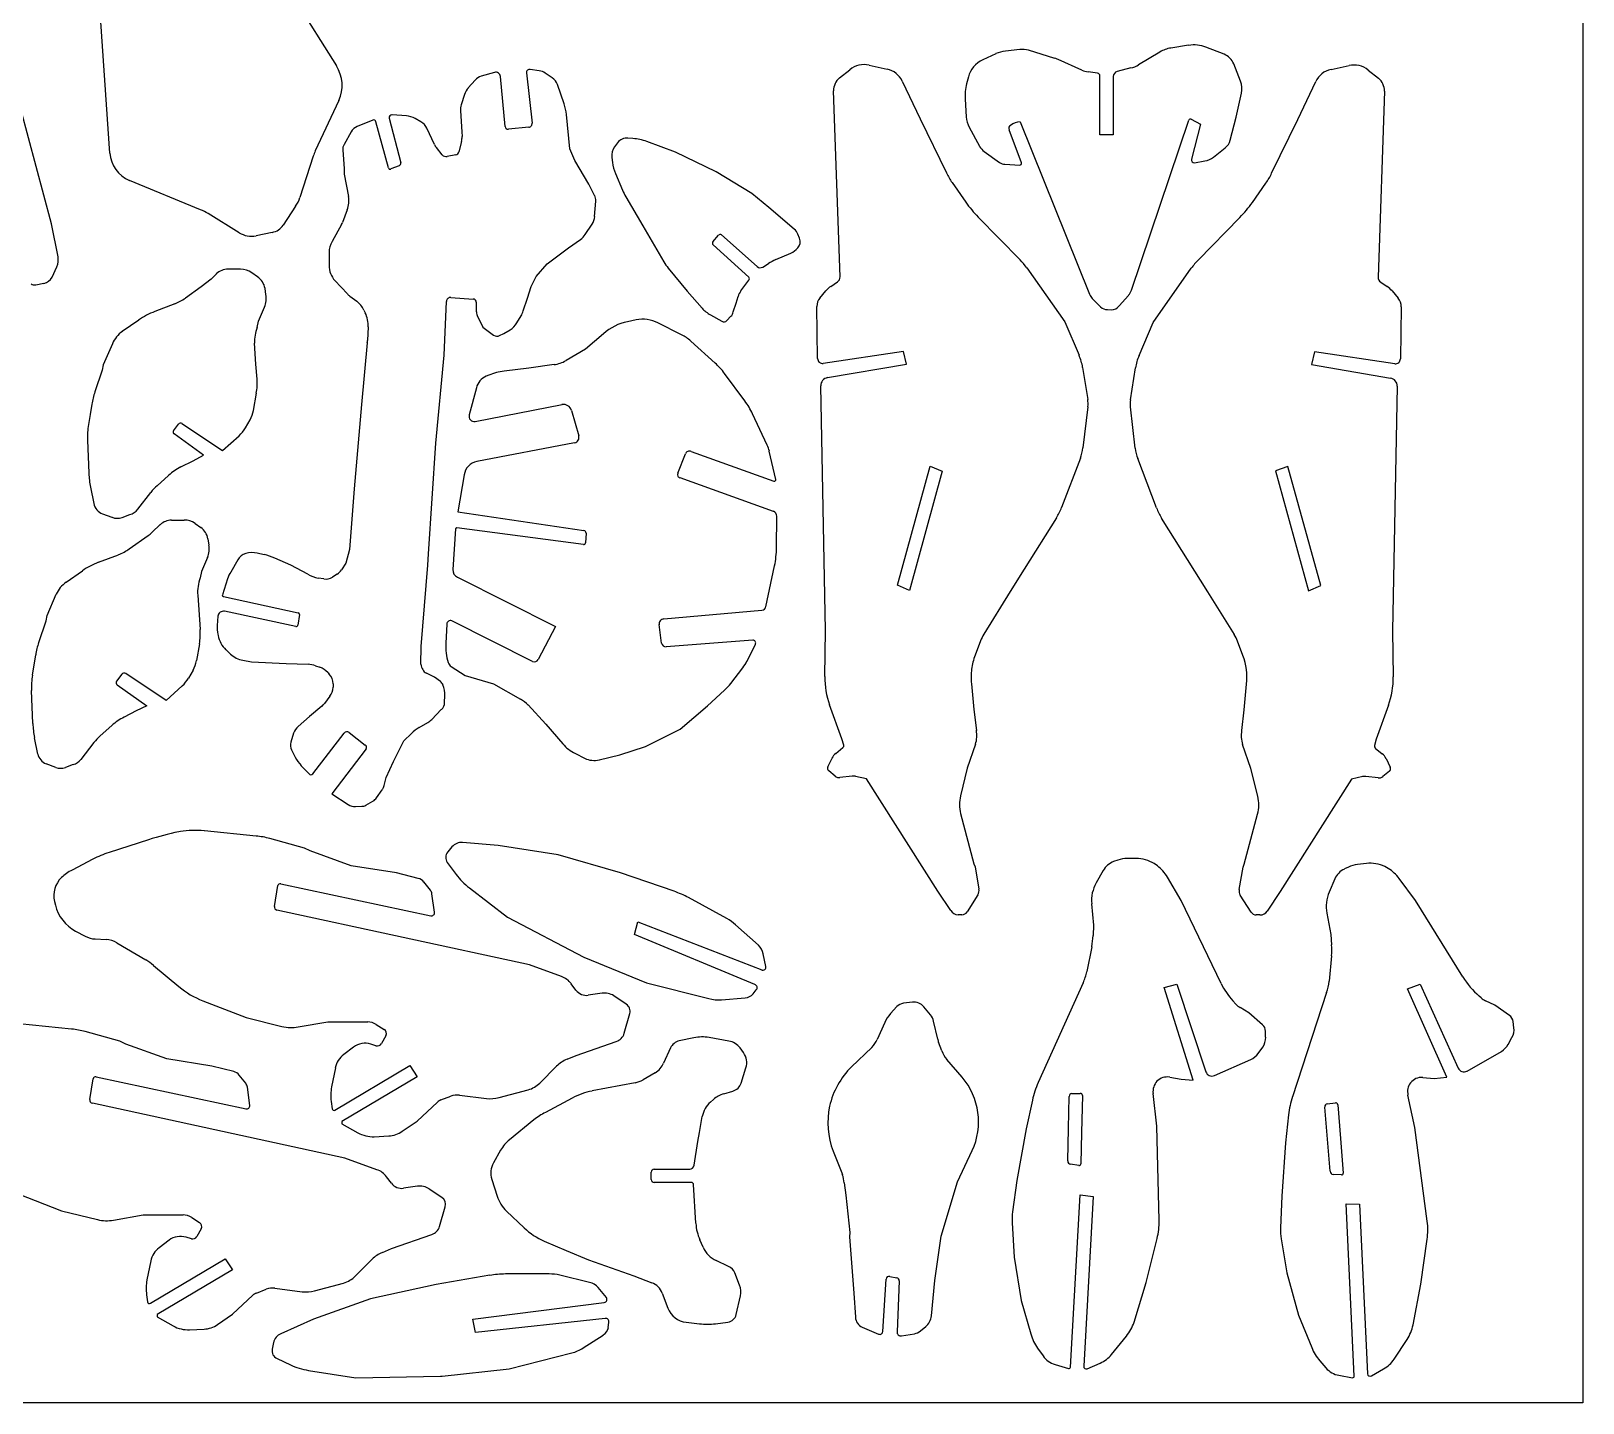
# Model space of a CAD drawing. Extents: x 0 to 611, y 0 to 482.
# Drawn here: x 250.7 to 610.6, y 0 to 318.2 of the extents above; entities that cross this region are included whole.
import ezdxf

# ---------------------------------------------------------------- set-up
doc = ezdxf.new("R2010")
doc.units = 0
doc.layers.add('CYAN', color=4, linetype='CONTINUOUS')

msp = doc.modelspace()

# ---------------------------------------------------------------- linework, layer by layer
at = {"layer": 'CYAN'}
for p, q in [((610.62, 482.07), (610.62, 0)), ((269.02, 289.87), (264.4, 356.09)), ((311.89, 325.49), (321.55, 310.06)), ((480.07, 313.88), (476.69, 313.5)), ((488.17, 311.83), (482.05, 313.71)), ((512.47, 313.3), (507.56, 310.34)), ((519.17, 314.86), (515.08, 314.23)), ((527.41, 312.77), (523.18, 314.44)), ((445.1, 310.24), (449.27, 309.33)), ((474.5, 312.91), (471.44, 311.48)), ((494.42, 309.12), (488.9, 311.59)), ((505.79, 309.61), (502.63, 308.81)), ((531.24, 306.55), (529.64, 310.55)), ((552.2, 309.26), (556.37, 310.16)), ((353.71, 306.76), (352.14, 305.02)), ((358.19, 308.57), (355.13, 307.7)), ((360.7, 296.02), (359.58, 307.63)), ((365.63, 308.46), (366.95, 296.81)), ((368.59, 308.95), (366.5, 309.26)), ((371.61, 307.31), (369.97, 308.42)), ((438.25, 307.31), (440.61, 309.19)), ((452.78, 306.55), (456.95, 297.79)), ((468.11, 307.52), (467.69, 305.96)), ((498.01, 308.42), (495.88, 308.71)), ((498.59, 294.1), (498.59, 307.73)), ((501.69, 307.59), (501.69, 294.1)), ((544.48, 297.68), (548.65, 306.44)), ((560.82, 309.12), (563.18, 307.24)), ((351.28, 303.42), (350.51, 301.06)), ((374.36, 301.27), (372.79, 305.75)), ((438.35, 261.19), (436.86, 304.29)), ((467.35, 302.38), (467.62, 298.28)), ((530.23, 298.17), (531.44, 303.77)), ((564.58, 304.22), (563.12, 261.11)), ((255.5, 273.46), (248.38, 300.01)), ((322.1, 302.06), (316.65, 290.35)), ((337.78, 298.48), (334.45, 298.73)), ((350.33, 299.63), (350.61, 294.8)), ((375.71, 290.84), (374.91, 298.8)), ((330, 297.52), (326.38, 296.02)), ((333.61, 286.46), (330.73, 297.13)), ((333.79, 297.96), (336.46, 287.64)), ((341.15, 297.1), (339.8, 297.86)), ((344.29, 291.88), (342.51, 295.63)), ((366.15, 295.88), (361.46, 295.39)), ((456.95, 297.79), (463, 285.28)), ((468.32, 295.84), (470.72, 291.43)), ((480.41, 287.64), (477.53, 295.28)), ((480.1, 297.1), (496.2, 257.12)), ((505.9, 258.05), (519.21, 297.47)), ((519.8, 297.72), (521.9, 296.57)), ((521.9, 296.57), (519.87, 288.44)), ((528.83, 292.85), (530.23, 298.17)), ((538.43, 285.2), (544.48, 297.68)), ((324.96, 294.8), (323.32, 291.88)), ((350.58, 292.57), (349.95, 290.18)), ((350.61, 294.8), (350.68, 293.72)), ((386.77, 292.26), (386.07, 291.29)), ((390.31, 293.24), (389.17, 293.34)), ((400.15, 290.11), (393.51, 292.54)), ((501.69, 294.1), (498.59, 294.1)), ((316.2, 289.17), (313.1, 279.58)), ((323.01, 290.53), (323.36, 286.28)), ((346.09, 289.48), (344.74, 291.15)), ((349.22, 289.45), (347.24, 289.06)), ((376.82, 288.13), (375.71, 290.84)), ((380.09, 282.63), (376.82, 288.13)), ((385.41, 288.86), (385.55, 287.68)), ((409.6, 285.52), (400.15, 290.11)), ((471.79, 290.21), (475.31, 287.71)), ((520.57, 287.64), (522.97, 288.05)), ((524.95, 288.92), (527.66, 291.08)), ((323.36, 286.28), (323.39, 284.99)), ((323.39, 284.99), (324.37, 279.82)), ((336.11, 286.94), (334.17, 286.18)), ((386.24, 285.14), (387.88, 281.24)), ((417.91, 280.51), (409.6, 285.52)), ((476.56, 287.26), (480, 287.08)), ((290.06, 276.73), (273.58, 283.54)), ((381.44, 279.99), (380.09, 282.63)), ((464.32, 283.01), (467.48, 278.5)), ((533.95, 278.42), (537.11, 282.91)), ((312.1, 277.52), (309.21, 273.18)), ((381.44, 275.12), (381.69, 278.74)), ((388.68, 279.71), (392.64, 273.01)), ((421.84, 277.24), (417.91, 280.51)), ((427.72, 272.24), (421.84, 277.24)), ((298.99, 271.4), (291.79, 275.86)), ((324.08, 276.73), (322.97, 273.73)), ((470.41, 275.02), (480.1, 265.11)), ((521.36, 265.04), (531.07, 274.95)), ((257, 265.84), (255.5, 273.46)), ((306.67, 271.48), (302.92, 270.71)), ((322.76, 273.28), (320.54, 269.39)), ((379.25, 270.99), (380.86, 273.38)), ((392.64, 273.01), (397.51, 264.66)), ((408.84, 269.25), (410.16, 270.82)), ((410.86, 270.88), (419.09, 263.55)), ((428.97, 270.12), (428.59, 271.06)), ((319.85, 266.78), (319.85, 263.79)), ((370.39, 264.17), (375.37, 267.89)), ((375.37, 267.89), (378.14, 269.84)), ((417.18, 261.08), (408.91, 268.59)), ((423.47, 265.15), (426.92, 266.64)), ((255.61, 261.08), (256.72, 263.51)), ((299.34, 262.92), (296.42, 262.92)), ((367.89, 261.22), (370.39, 264.17)), ((398.51, 263.17), (402.93, 257.81)), ((420.41, 263.44), (421.73, 264.25)), ((481.67, 263.27), (490.46, 250.69)), ((510.97, 250.61), (519.8, 263.17)), ((251.82, 259.31), (253.69, 259.66)), ((292.49, 260.66), (290.23, 258.82)), ((293.71, 261.85), (292.49, 260.66)), ((303.26, 261.19), (301.94, 262.12)), ((321.2, 260.28), (324.09, 257.22)), ((366.71, 258.89), (367.89, 261.22)), ((415.37, 257.92), (417.22, 260.38)), ((436.2, 258.96), (437.76, 259.97)), ((563.71, 259.9), (565.24, 258.89)), ((290.23, 258.82), (286.54, 256.25)), ((305.21, 257.05), (305, 258.47)), ((324.64, 256.7), (326.28, 255.49)), ((348.11, 256.39), (353.29, 256)), ((364.87, 253.26), (365.84, 256.25)), ((365.84, 256.25), (366.71, 258.89)), ((402.93, 257.81), (406.34, 253.92)), ((414.23, 255.07), (414.71, 256.63)), ((433.66, 256.25), (435.08, 257.95)), ((496.82, 256.15), (498.77, 254.2)), ((503.08, 254.41), (505.24, 256.87)), ((566.35, 257.88), (567.77, 256.18)), ((284.08, 254.93), (279.46, 253.12)), ((303.47, 250.86), (304.9, 254.16)), ((327.95, 253.43), (328.26, 252.8)), ((346.55, 243.01), (347.06, 255.45)), ((353.98, 255.28), (353.98, 253.22)), ((354.23, 252.22), (355.48, 249.47)), ((363.4, 250.48), (364.38, 252.11)), ((408.28, 252.35), (410.93, 250.86)), ((412.11, 251), (413.05, 252.01)), ((413.57, 253.01), (414.23, 255.07)), ((433.14, 242.2), (432.97, 254.3)), ((500.33, 253.57), (501.24, 253.54)), ((568.47, 254.2), (568.3, 242.14)), ((275.7, 251.14), (271.91, 248.5)), ((303.16, 249.4), (303.47, 250.86)), ((328.92, 249.54), (328.78, 246.41)), ((355.48, 249.47), (358.01, 247.66)), ((360.41, 248.01), (361.88, 248.84)), ((391.07, 251.17), (389.06, 250.76)), ((401.61, 247.7), (396.11, 250.48)), ((490.46, 250.69), (493.76, 242.97)), ((507.67, 242.9), (510.97, 250.61)), ((269.62, 245.65), (267.5, 240.78)), ((302.89, 240.88), (302.57, 245.78)), ((328.71, 245.82), (327.35, 231.56)), ((359.41, 247.52), (360.41, 248.01)), ((383.5, 247.97), (379.29, 244.39)), ((409.36, 241.16), (403.73, 246.27)), ((344.6, 222.56), (346.55, 243.01)), ((379.29, 244.39), (374.81, 241.75)), ((453.09, 243.87), (434.46, 241.09)), ((453.79, 240.88), (453.09, 243.87)), ((548.34, 243.8), (547.64, 240.82)), ((566.98, 241.02), (548.34, 243.8)), ((267.22, 239.53), (265.55, 234.49)), ((267.5, 240.78), (267.22, 239.53)), ((303.16, 237.47), (302.89, 240.88)), ((356.9, 238.34), (356.28, 238.1)), ((366.19, 239.98), (360.45, 239.29)), ((372.02, 240.82), (366.19, 239.98)), ((416.28, 232.37), (411.55, 238.76)), ((435.43, 237.79), (453.79, 240.88)), ((494.6, 240.16), (495.78, 232.72)), ((505.69, 232.64), (506.83, 240.05)), ((547.64, 240.82), (566, 237.68)), ((302.29, 230.18), (302.99, 234.17)), ((354.02, 235.46), (352.35, 229.13)), ((434.98, 179.14), (433.9, 235.88)), ((567.53, 235.81), (566.45, 179.08)), ((264.82, 231.6), (264.44, 229.24)), ((327.35, 231.56), (325.65, 211.96)), ((353.74, 227.64), (373.87, 231.53)), ((495.82, 231.05), (494.63, 221.48)), ((506.8, 221.42), (505.66, 230.98)), ((264.44, 229.24), (264.05, 226.91)), ((283.76, 225.45), (284.95, 227.01)), ((285.74, 227.15), (295.16, 220.9)), ((300.45, 226.15), (301.53, 227.99)), ((376.06, 230.18), (377.76, 224.27)), ((421.46, 222.14), (418.05, 229.41)), ((263.84, 223.3), (264.16, 215.61)), ((290.72, 219.8), (283.9, 224.72)), ((295.16, 220.9), (299.02, 224.3)), ((288.32, 218.46), (290.72, 219.8)), ((342.89, 196.94), (344.6, 222.56)), ((376.79, 222.67), (354.13, 218.32)), ((400.7, 215.61), (402.48, 220.1)), ((403.84, 220.69), (423.02, 213.77)), ((423.44, 214.15), (421.94, 220.72)), ((285.47, 217.07), (288.32, 218.46)), ((451.63, 189.68), (459.25, 217.24)), ((462.06, 216.13), (454.45, 188.42)), ((459.25, 217.24), (462.06, 216.13)), ((494.08, 219.08), (489.73, 207.68)), ((511.73, 207.58), (507.39, 219.02)), ((542.19, 217.18), (539.3, 216.2)), ((539.3, 216.2), (546.98, 188.36)), ((549.8, 189.61), (542.19, 217.18)), ((264.54, 212.35), (265.31, 208.59)), ((280.01, 212.72), (282.65, 215.12)), ((351.17, 215.26), (349.74, 206.68)), ((422.89, 206.78), (401.23, 214.53)), ((275.49, 207.27), (278.51, 211.16)), ((325.65, 211.96), (324.58, 197.92)), ((267.32, 206.23), (269.51, 205.39)), ((271.84, 205.36), (273.68, 206.02)), ((349.74, 206.68), (378.94, 202.33)), ((423.61, 198.34), (423.68, 205.63)), ((488.51, 205.28), (481.04, 193.36)), ((523.66, 188.11), (512.92, 205.22)), ((278.83, 201.92), (280.7, 203.69)), ((283.31, 204.73), (286.23, 204.73)), ((288.8, 203.96), (290.09, 203.03)), ((349.15, 202.75), (348.56, 193.26)), ((349.46, 202.99), (349.15, 202.75)), ((378.84, 199.06), (349.46, 202.99)), ((379.46, 201.74), (379.33, 199.45)), ((273.51, 198.09), (277.89, 201.15)), ((291.76, 200.38), (292, 198.96)), ((266.38, 194.96), (271.01, 196.73)), ((291.69, 196.11), (290.3, 192.8)), ((298.67, 195.55), (297.04, 192.7)), ((304.79, 196.73), (303.2, 197.08)), ((310.99, 194.27), (307.27, 195.94)), ((323.71, 194.79), (322.7, 193.19)), ((324.58, 197.92), (323.71, 194.79)), ((342.79, 194.3), (342.89, 196.94)), ((258.88, 190.34), (262.66, 192.98)), ((290.3, 192.8), (289.95, 191.35)), ((296.32, 191.14), (295.1, 187.42)), ((314.91, 192.18), (310.99, 194.27)), ((318.67, 191.1), (317.31, 191.31)), ((321.73, 192.22), (320.61, 191.52)), ((341.19, 175.43), (342.79, 194.3)), ((349.6, 191.48), (372.34, 180.05)), ((421.15, 184.67), (423.16, 194.13)), ((481.04, 193.36), (477.77, 188.18)), ((254.46, 182.66), (256.58, 187.56)), ((289.4, 187.31), (289.95, 179.39)), ((454.45, 188.42), (451.63, 189.68)), ((477.77, 188.18), (471.69, 178.31)), ((529.78, 178.21), (523.66, 188.11)), ((546.98, 188.36), (549.8, 189.61)), ((295.34, 187.04), (312.72, 183.21)), ((312.16, 180.08), (295.62, 183.59)), ((397.47, 181.82), (420.24, 183.84)), ((252.51, 176.36), (254.21, 181.4)), ((254.21, 181.4), (254.46, 182.66)), ((294.08, 182.45), (293.92, 180.29)), ((313, 182.86), (312.58, 180.36)), ((347.14, 180.64), (346.93, 176.19)), ((367.06, 171.98), (348.32, 181.37)), ((372.34, 180.05), (368.34, 172.43)), ((396.95, 176.23), (396.4, 180.5)), ((294.05, 178.31), (294.13, 177.96)), ((418.09, 176.89), (397.99, 175.39)), ((434.84, 168.47), (434.98, 179.14)), ((470.93, 176.75), (469.67, 173.41)), ((531.76, 173.34), (530.54, 176.68)), ((566.45, 179.08), (566.63, 168.4)), ((251.05, 168.79), (251.82, 173.48)), ((289.78, 176.09), (289.12, 172.16)), ((295.93, 174.7), (297.01, 173.69)), ((341.15, 171.32), (341.19, 175.43)), ((416.77, 172.02), (418.71, 175.98)), ((282.1, 162.88), (272.71, 169.17)), ((288.32, 169.97), (287.24, 168.09)), ((299.83, 172.23), (301.84, 171.85)), ((301.84, 171.85), (309.91, 171.46)), ((309.91, 171.46), (314.98, 171.32)), ((316.72, 170.98), (317.72, 170.63)), ((319.54, 169.41), (319.88, 169.03)), ((344.32, 168.3), (342.41, 169.24)), ((348.18, 170.8), (351.38, 168.71)), ((413.01, 166.87), (415.79, 170.49)), ((271.77, 169), (270.55, 167.43)), ((270.73, 166.52), (277.63, 161.68)), ((285.82, 166.28), (282.1, 162.88)), ((320.78, 166.77), (320.78, 165.97)), ((345.68, 167.29), (344.32, 168.3)), ((351.38, 168.71), (358.01, 166.81)), ((358.01, 166.81), (364.27, 163.19)), ((468.8, 166.81), (469.4, 160.79)), ((532.04, 160.72), (532.63, 166.73)), ((251.15, 157.56), (250.84, 165.2)), ((320.06, 163.88), (318.8, 162.22)), ((346.65, 162.49), (346.72, 163.96)), ((407.59, 161.69), (411.55, 165.34)), ((275.14, 160.48), (272.33, 159.05)), ((277.63, 161.68), (275.14, 160.48)), ((315.29, 159.23), (312.68, 156.89)), ((318.14, 161.56), (315.29, 159.23)), ((343.66, 158.53), (345.88, 160.79)), ((366.01, 161.87), (370.15, 157.39)), ((401.23, 156.27), (407.59, 161.69)), ((438.74, 154.04), (435.92, 161.87)), ((469.4, 160.79), (469.95, 155.99)), ((531.48, 155.92), (532.04, 160.72)), ((565.51, 161.8), (562.7, 153.98)), ((269.48, 157.1), (266.8, 154.74)), ((311.64, 155.33), (310.99, 153.28)), ((316.06, 145.91), (323.32, 155.33)), ((324.54, 155.47), (328.26, 152.59)), ((337.19, 153.52), (338.96, 155.26)), ((340.78, 156.65), (342.72, 157.8)), ((370.15, 157.39), (374.04, 152.86)), ((393.26, 152.24), (401.23, 156.27)), ((252.31, 150.5), (251.54, 154.29)), ((265.34, 153.14), (262.28, 149.25)), ((311.15, 151.44), (312.02, 149.74)), ((328.43, 151.72), (320.51, 141.25)), ((334.76, 148.76), (337.19, 153.52)), ((387.25, 150.32), (393.26, 152.24)), ((437.35, 150.61), (439.01, 152)), ((439.22, 152.55), (438.74, 154.04)), ((469.75, 152.8), (467.83, 147.2)), ((533.63, 147.13), (531.69, 152.72)), ((562.7, 153.98), (562.25, 152.45)), ((562.42, 151.89), (564.09, 150.53)), ((256.48, 147.41), (254.25, 148.24)), ((260.54, 148.03), (258.7, 147.37)), ((313.34, 147.86), (315.22, 145.88)), ((333.06, 145.04), (334.76, 148.76)), ((376.96, 150.61), (379.12, 149.53)), ((382.52, 149.18), (387.25, 150.32)), ((435.5, 147.55), (436.48, 149.53)), ((564.96, 149.46), (565.93, 147.47)), ((332.64, 143.2), (333.06, 145.04)), ((437.21, 145.36), (435.71, 146.6)), ((441.17, 145.36), (438.32, 145.04)), ((444.5, 144.73), (441.94, 145.32)), ((461.02, 118.69), (444.5, 144.73)), ((467.83, 147.2), (466.27, 140.8)), ((535.2, 140.7), (533.63, 147.13)), ((556.93, 144.66), (540.41, 118.63)), ((559.54, 145.25), (556.93, 144.66)), ((563.12, 144.94), (560.3, 145.28)), ((565.72, 146.5), (564.23, 145.28)), ((320.51, 141.25), (324.3, 138.79)), ((330.87, 140.35), (332.19, 142.23)), ((326, 138.3), (327.46, 138.37)), ((328.4, 138.61), (330.03, 139.58)), ((466.3, 136.67), (469.4, 125.02)), ((532.04, 124.95), (535.16, 136.56)), ((277.99, 130.61), (268.82, 127.66)), ((285.37, 132.53), (284.98, 132.46)), ((302.95, 131.48), (290.93, 132.7)), ((314.15, 128.67), (306.08, 130.9)), ((359.09, 129.26), (350.82, 129.95)), ((265.1, 126.1), (260.26, 123.59)), ((315.5, 128.01), (314.15, 128.67)), ((324.99, 124.6), (315.5, 128.01)), ((348.35, 128.98), (347.38, 127.8)), ((372.97, 127.1), (359.09, 129.26)), ((387.43, 122.97), (372.97, 127.1)), ((507.01, 126.27), (504.92, 126.27)), ((335.49, 122.93), (324.99, 124.6)), ((340.53, 121.65), (335.49, 122.93)), ((347.27, 125.33), (349.33, 122.59)), ((399.87, 118.66), (387.43, 122.97)), ((469.4, 125.02), (469.64, 124.33)), ((469.64, 124.33), (470.54, 119.18)), ((499.36, 123.49), (497.73, 120.61)), ((502.77, 125.89), (501.79, 125.54)), ((511.94, 124.57), (511.18, 125.09)), ((530.89, 119.11), (531.83, 124.25)), ((531.83, 124.25), (532.04, 124.95)), ((556.23, 124.29), (555.29, 123.84)), ((560.41, 125.12), (558.32, 124.88)), ((565.48, 123.94), (564.68, 124.39)), ((307.19, 115.15), (307.99, 119.98)), ((308.65, 120.43), (343.42, 112.99)), ((343.34, 118.9), (341.85, 120.82)), ((352.39, 119.46), (361.25, 112.68)), ((517.47, 116.5), (514.24, 121.96)), ((553.07, 121.54), (551.78, 118.48)), ((571.81, 116.5), (568.01, 121.61)), ((256.19, 116.29), (256.4, 115.43)), ((344.32, 113.83), (343.69, 118.07)), ((412.11, 112.33), (403.21, 117.2)), ((464.01, 114.17), (461.02, 118.69)), ((470.3, 117.86), (467.8, 113.9)), ((496.69, 115.77), (497.1, 110.8)), ((526.72, 97.31), (517.47, 116.5)), ((533.67, 113.83), (531.13, 117.76)), ((540.41, 118.63), (537.39, 114.07)), ((582.76, 98.81), (571.81, 116.5)), ((366.32, 101.59), (307.75, 114.31)), ((361.25, 112.68), (378.94, 103.4)), ((390.66, 108.61), (391.49, 111.6)), ((391.49, 111.6), (420.17, 100.41)), ((466.58, 113.24), (465.71, 113.24)), ((535.72, 113.17), (534.85, 113.17)), ((551.23, 113.58), (552.17, 108.68)), ((261.07, 109.45), (263.32, 108.23)), ((418.61, 97.07), (390.66, 108.61)), ((419.41, 106.18), (414.09, 110.9)), ((497.1, 110.8), (497.03, 108.4)), ((552.17, 108.68), (552.34, 106.28)), ((265.58, 107.6), (268.16, 107.47)), ((270.66, 106.7), (277.37, 102.74)), ((496.72, 105.8), (495.57, 100.03)), ((279.14, 101.48), (285.05, 96.55)), ((373.73, 98.88), (366.32, 101.59)), ((378.94, 103.4), (393.44, 97.45)), ((421.11, 101.24), (420.55, 104.13)), ((552.31, 103.67), (551.75, 97.8)), ((377.1, 95.75), (375.99, 97.24)), ((393.44, 97.45), (407.93, 93.77)), ((494.71, 97.42), (484.27, 74.3)), ((383.15, 95.02), (379.95, 94.57)), ((388.78, 92.48), (385.86, 94.43)), ((410.82, 93.49), (416.35, 93.94)), ((418.22, 94.91), (418.92, 95.78)), ((513.47, 96.34), (516.43, 97.14)), ((520.25, 74.86), (513.47, 96.34)), ((516.43, 97.14), (523.18, 76.81)), ((551.16, 95.16), (543.26, 71.03)), ((569.96, 96.03), (572.85, 97.14)), ((579.03, 75.58), (569.96, 96.03)), ((572.85, 97.14), (581.68, 77.64)), ((587, 93.94), (586.55, 94.36)), ((290.58, 93.28), (300.62, 89.42)), ((388.3, 85.74), (389.58, 90.29)), ((451.53, 91.93), (450.04, 90.29)), ((455.14, 92.93), (453.02, 92.69)), ((459.31, 90.05), (457.75, 91.89)), ((530.16, 92.48), (529.46, 93.28)), ((533.15, 90.47), (531.13, 91.68)), ((536.32, 87.72), (533.15, 90.47)), ((590.16, 92.27), (588.04, 93.28)), ((593.57, 89.87), (590.16, 92.27)), ((260.16, 86.71), (248.1, 87.89)), ((300.62, 89.42), (308.93, 87.34)), ((312.72, 87.2), (319.57, 88.38)), ((319.57, 88.38), (328.82, 88.38)), ((330.8, 87.79), (332.6, 86.64)), ((448.71, 88.24), (446.98, 84.31)), ((460.99, 84.38), (460.04, 88.55)), ((594.61, 87.02), (594.44, 88.45)), ((271.36, 83.9), (263.26, 86.12)), ((272.71, 83.2), (271.36, 83.9)), ((282.2, 79.83), (272.71, 83.2)), ((330.73, 82.85), (329.51, 83.24)), ((333.02, 85.18), (332.02, 83.34)), ((377.14, 80.59), (386.45, 83.83)), ((404.46, 84.7), (401.05, 83.96)), ((412.56, 83.93), (407.97, 84.73)), ((461.96, 81.67), (461.19, 83.69)), ((537.04, 84.8), (537.01, 86.23)), ((593.29, 83.17), (594.16, 84.73)), ((292.7, 78.13), (282.2, 79.83)), ((325.55, 82.54), (323.26, 80.8)), ((375.05, 79.73), (377.14, 80.59)), ((399.04, 82.33), (397.44, 78.82)), ((415.97, 81.25), (415.16, 82.33)), ((445.69, 82.47), (441.03, 77.95)), ((466.65, 75.52), (463.1, 79.69)), ((525.16, 75.94), (533.6, 79.66)), ((535.34, 81.08), (536.35, 82.54)), ((583.73, 76.98), (591.73, 81.53)), ((265.86, 75.65), (300.59, 68.22)), ((297.74, 76.87), (292.7, 78.13)), ((300.52, 74.13), (299.02, 76)), ((321.31, 77.74), (320.44, 73.3)), ((321.2, 67.9), (338.55, 78.23)), ((340.25, 75.65), (322.8, 65.3)), ((338.55, 78.23), (340.25, 75.65)), ((368.72, 74.2), (372.62, 78.09)), ((395.49, 76.6), (392.71, 74.96)), ((415.41, 74.2), (416.52, 77.71)), ((576.15, 75.28), (579.03, 75.58)), ((264.37, 70.37), (265.16, 75.17)), ((301.46, 69.02), (300.9, 73.26)), ((359.27, 70.82), (366.01, 72.63)), ((390.8, 74.27), (380.86, 72.35)), ((411.38, 71.69), (413.5, 72.32)), ((514.79, 75.55), (517.44, 75.07)), ((517.44, 75.07), (520.25, 74.86)), ((573.47, 75.49), (576.15, 75.28)), ((323.5, 56.81), (264.96, 69.5)), ((320.33, 69.92), (320.58, 68.22)), ((340.25, 65.37), (344.98, 69.78)), ((345.78, 70.27), (348.07, 71.14)), ((350.12, 71.38), (356.38, 70.61)), ((376.23, 70.72), (370.01, 67.39)), ((408.28, 69.78), (408.98, 70.37)), ((482.95, 70.2), (481.53, 63.59)), ((491.33, 63.63), (491.47, 71.1)), ((492.13, 71.77), (494.04, 71.8)), ((494.53, 71.31), (494.36, 62.72)), ((511.77, 64.19), (510.94, 71.8)), ((551.99, 53.72), (550.74, 68.63)), ((551.33, 69.37), (553.21, 69.61)), ((553.76, 69.16), (554.42, 61.33)), ((571.67, 63.87), (570.04, 71.38)), ((322.8, 65.3), (322.8, 64.74)), ((336.81, 63.01), (340.25, 65.37)), ((367.37, 65.65), (361.7, 61.06)), ((405.74, 62.72), (406.4, 66.41)), ((542.36, 66.83), (541.67, 60.29)), ((322.8, 64.74), (326.52, 62.66)), ((330.31, 61.75), (333.68, 61.93)), ((405.37, 60.64), (405.74, 62.72)), ((481.53, 63.59), (479.37, 51.6)), ((491.16, 56.15), (491.33, 63.63)), ((494.36, 62.72), (494.15, 55.43)), ((512.33, 42.28), (511.77, 64.19)), ((554.42, 61.33), (555.05, 53.3)), ((574.52, 42.14), (571.67, 63.87)), ((359.62, 58.59), (357.98, 55.7)), ((404.5, 55.11), (405.37, 60.64)), ((436.75, 58.38), (438.88, 52.96)), ((465.61, 51.32), (468.98, 58.52)), ((541.67, 60.29), (540.76, 47.95)), ((330.94, 54.1), (323.5, 56.81)), ((395.25, 54.21), (403.49, 54.21)), ((493.69, 55.04), (491.78, 55.36)), ((334.31, 50.94), (333.2, 52.47)), ((357.6, 51.85), (358.85, 47.95)), ((394.55, 51.81), (394.55, 53.55)), ((403.87, 51.15), (395.25, 51.15)), ((404.91, 41.66), (404.39, 50.63)), ((439.33, 51.05), (439.67, 48.16)), ((461.78, 38.67), (465.61, 51.32)), ((479.37, 51.6), (478.36, 44.33)), ((554.63, 52.89), (552.68, 52.99)), ((247.78, 48.47), (257.83, 44.58)), ((340.32, 50.24), (337.12, 49.79)), ((345.99, 47.68), (343.07, 49.62)), ((439.67, 48.16), (440.61, 39.54)), ((491.75, 8.32), (494.01, 48.26)), ((494.01, 48.26), (497.06, 47.88)), ((497.06, 47.88), (494.84, 8.53)), ((540.76, 47.95), (540.49, 40.61)), ((257.83, 44.58), (266.14, 42.53)), ((269.89, 42.39), (276.77, 43.61)), ((276.77, 43.61), (285.99, 43.61)), ((345.47, 40.93), (346.79, 45.52)), ((361.01, 44.51), (365.08, 40.61)), ((557.59, 6.23), (555.68, 46.15)), ((555.68, 46.15), (558.77, 46.11)), ((558.77, 46.11), (560.68, 6.76)), ((288.01, 43.01), (289.81, 41.87)), ((290.2, 40.37), (289.19, 38.57)), ((478.26, 41.8), (478.71, 33.8)), ((282.76, 37.76), (280.43, 35.99)), ((287.93, 38.08), (286.69, 38.42)), ((334.34, 35.82), (343.66, 39.05)), ((369.73, 37.56), (374.84, 35.37)), ((406.61, 36.1), (405.85, 37.84)), ((440.61, 39.54), (440.54, 38.53)), ((440.54, 38.53), (441.52, 25.43)), ((460.29, 28.38), (461.78, 38.67)), ((509.34, 27.93), (511.88, 38.15)), ((540.66, 38.05), (541.98, 30.15)), ((573.02, 27.58), (574.48, 37.97)), ((278.51, 32.93), (277.61, 28.52)), ((278.41, 23.13), (295.72, 33.42)), ((295.72, 33.42), (297.46, 30.88)), ((325.93, 29.42), (329.83, 33.32)), ((332.22, 34.91), (334.34, 35.82)), ((374.84, 35.37), (379.99, 33.21)), ((379.99, 33.21), (390.49, 29.49)), ((412.49, 31.64), (409.64, 33.01)), ((478.71, 33.8), (480.38, 23.75)), ((297.46, 30.88), (279.97, 20.53)), ((357.11, 29.6), (344.7, 27.51)), ((370.91, 29.91), (360.76, 29.91)), ((380.26, 27.96), (373.34, 29.63)), ((390.49, 29.49), (394.69, 27.86)), ((415.06, 27.34), (413.95, 30.15)), ((449.86, 29.32), (451.53, 29)), ((541.98, 30.15), (544.69, 20.38)), ((302.99, 25.46), (305.28, 26.36)), ((307.3, 26.6), (313.59, 25.81)), ((316.48, 26.02), (323.22, 27.82)), ((344.7, 27.51), (329.48, 24.14)), ((384.16, 24.49), (382.25, 26.75)), ((397.09, 25.46), (398.41, 22.02)), ((441.52, 25.43), (441.9, 19.87)), ((448.26, 16.56), (449.02, 28.73)), ((452.08, 28.31), (451.56, 16.52)), ((459.52, 20.21), (460.29, 28.38)), ((506.52, 18.75), (509.34, 27.93)), ((571.22, 18.13), (573.02, 27.58)), ((277.54, 25.11), (277.78, 23.44)), ((297.43, 20.56), (302.15, 24.97)), ((329.48, 24.14), (316.27, 19.41)), ((353.18, 19.41), (383.67, 23.3)), ((414.26, 20.49), (415.27, 24.83)), ((480.38, 23.75), (482.6, 16)), ((279.97, 20.53), (279.97, 19.97)), ((279.97, 19.97), (283.69, 17.88)), ((293.98, 18.19), (297.43, 20.56)), ((316.27, 19.41), (308.69, 16.04)), ((353.84, 16.35), (353.18, 19.41)), ((383.88, 19.62), (353.84, 16.35)), ((384.61, 17.53), (384.75, 18.68)), ((402.65, 18.71), (405.78, 18.37)), ((409.43, 18.37), (412.35, 18.75)), ((544.69, 20.38), (547.72, 12.88)), ((287.48, 16.98), (290.86, 17.12)), ((378.77, 12.77), (383.43, 15.76)), ((443.5, 17.6), (447.29, 15.97)), ((452.6, 15.55), (455.6, 16.07)), ((456.98, 16.7), (458.2, 17.71)), ((501.31, 11.27), (504.75, 15.48)), ((566.84, 10.16), (569.83, 14.72)), ((306.98, 13.99), (306.67, 12.49)), ((361.63, 7.9), (376.13, 11.59)), ((484.13, 12.7), (485.42, 10.9)), ((307.78, 10.3), (310.88, 8.84)), ((315.08, 7.56), (326.07, 5.86)), ((346.06, 6.2), (361.63, 7.9)), ((488.2, 8.91), (491.3, 8.01)), ((495.64, 7.94), (498.67, 9.26)), ((549.59, 9.78), (551.02, 8.11)), ((561.55, 6.27), (564.4, 7.9)), ((326.07, 5.86), (345.71, 6.2)), ((345.71, 6.2), (346.06, 6.2)), ((554.04, 6.41), (557.21, 5.86)), ((610.62, 0), (0, 0))]:
    msp.add_line(p, q, dxfattribs=at)
for centre, radius, start, end in [((477.48, 306.2), 7.35, 96.152, 113.9062), ((480.64, 308.98), 4.94, 73.3544, 96.6315), ((516.16, 307.1), 7.21, 98.6469, 120.8109), ((520.41, 307.22), 7.73, 69.013, 99.1747), ((314.62, 305.57), 8.26, 334.9207, 32.9756), ((443.94, 305.05), 5.32, 77.4209, 128.7697), ((473.94, 305.99), 6.03, 114.4815, 165.2953), ((486.67, 306.05), 5.98, 68.1517, 75.5429), ((504.24, 315.87), 6.46, 283.9386, 300.9974), ((525.95, 309.09), 3.96, 21.5919, 68.4081), ((557.5, 304.98), 5.31, 51.2922, 102.2784), ((356.03, 304.78), 3.05, 107.1181, 139.7046), ((358.5, 307.53), 1.08, 4.9498, 106.8759), ((366.36, 308.53), 0.74, 79.5896, 185.4671), ((368.18, 305.75), 3.22, 56.0557, 82.6693), ((369.83, 304.74), 3.13, 18.7563, 55.3339), ((440.59, 304.41), 3.74, 128.9392, 181.8137), ((448.16, 304.32), 5.13, 25.7793, 77.5008), ((478.39, 303.11), 11.07, 165.0961, 183.8059), ((496.56, 313.85), 5.19, 245.7502, 262.5459), ((497.9, 307.74), 0.694, 359.6757, 81.1979), ((502.95, 307.59), 1.26, 104.7746, 180.1428), ((526.82, 304.83), 4.74, 347.0696, 21.3122), ((553.28, 304.26), 5.12, 102.2383, 154.7495), ((560.85, 304.33), 3.73, 358.2272, 51.2076), ((355.53, 302.16), 4.43, 139.8111, 163.5107), ((334.4, 298.1), 0.632, 86.1241, 192.526), ((354.31, 299.87), 3.98, 162.6533, 183.3943), ((364.31, 297.72), 10.65, 5.8062, 19.4285), ((327.45, 293.34), 2.88, 111.6394, 149.5233), ((330.2, 297.02), 0.532, 11.0236, 112.4878), ((337.42, 293.73), 4.76, 60.0118, 85.6871), ((339.47, 294.17), 3.37, 25.6016, 60.0119), ((361.39, 296.09), 0.697, 185.7105, 275.6616), ((366.08, 296.74), 0.87, 274.5346, 4.566), ((473.6, 298.67), 5.99, 183.7456, 208.1452), ((478.28, 295.59), 0.814, 120.0174, 201.8893), ((480.29, 293.08), 4.02, 92.7486, 126.9695), ((519.62, 297.32), 0.44, 65.5414, 159.4515), ((325.37, 290.7), 2.37, 149.9756, 184.1092), ((347.82, 293.55), 3.91, 205.2662, 217.8963), ((347.31, 293.44), 3.38, 345.1021, 4.7782), ((388.93, 290.66), 2.69, 84.8954, 143.5601), ((389.26, 280.7), 12.58, 70.2495, 85.1942), ((525.6, 293.72), 3.35, 307.9277, 345.0502), ((276.38, 290.36), 7.37, 183.8104, 247.6545), ((326.38, 285.97), 10.67, 155.7591, 162.5562), ((347.01, 290.21), 1.17, 218.5591, 281.1859), ((349.01, 290.38), 0.959, 282.7061, 347.7655), ((388.79, 289.24), 3.41, 143.1126, 186.4969), ((473.87, 293.12), 3.58, 208.2906, 234.5194), ((520.45, 288.24), 0.615, 161.6382, 280.5504), ((522.24, 292.4), 4.41, 279.5316, 307.9092), ((333.99, 286.5), 0.377, 187.1607, 299.2174), ((335.87, 287.5), 0.606, 293.4669, 13.403), ((395.03, 288.91), 9.56, 187.4277, 203.243), ((476.35, 291.55), 14.74, 205.1706, 215.3612), ((476.71, 289.64), 2.39, 234.0798, 266.2639), ((480.02, 287.5), 0.42, 267.5936, 19.2604), ((525.05, 291.38), 14.74, 324.9136, 335.2097), ((398.14, 285.66), 11.17, 203.284, 212.1589), ((305.19, 282.19), 8.34, 325.9561, 341.7207), ((318.67, 278.78), 5.79, 339.2519, 10.3191), ((379.29, 278.92), 2.41, 355.8197, 26.4822), ((490.45, 294.85), 28.19, 215.4499, 224.6848), ((510.91, 294.63), 28.17, 315.6849, 324.8794), ((285.45, 265.39), 12.24, 58.8096, 67.9018), ((320.02, 274.84), 3.16, 330.4719, 339.4943), ((377.94, 275.34), 3.51, 326.1737, 356.4829), ((301.82, 275.95), 5.36, 238.1013, 281.7828), ((305.88, 275.4), 4.01, 281.446, 326.3084), ((375.59, 273.41), 4.39, 305.5676, 326.5599), ((410.54, 270.5), 0.497, 50.6837, 140.1503), ((425.76, 269.89), 3.06, 22.4737, 50.2355), ((426.86, 269.34), 2.25, 318.6619, 20.3007), ((325.09, 266.78), 5.24, 150.1432, 179.9282), ((409.24, 268.96), 0.497, 143.8945, 227.5267), ((425.04, 270.86), 4.61, 293.9854, 319.4843), ((253.31, 265.11), 3.76, 334.9325, 11.2539), ((296.4, 259), 3.92, 89.7909, 133.418), ((299.38, 258.4), 4.52, 55.4249, 90.4996), ((324.99, 263.76), 5.14, 179.6526, 222.593), ((407.13, 270.07), 11.04, 209.327, 218.688), ((419.83, 264.38), 1.11, 228.6996, 301.9456), ((428.66, 252.99), 13.22, 113.1003, 121.5995), ((469.59, 254.59), 14.87, 35.7074, 45.0325), ((532, 254.62), 14.9, 135.5841, 144.985), ((251.58, 260.77), 1.48, 235.5858, 279.3566), ((253.29, 262.19), 2.57, 278.9745, 334.2463), ((300.9, 257.76), 4.16, 9.9121, 55.4558), ((416.81, 260.71), 0.519, 320.7694, 45.1525), ((436.96, 261.11), 1.39, 304.8945, 3.1099), ((564.51, 261.03), 1.39, 176.6547, 234.884), ((279.86, 265.77), 11.63, 291.2546, 305.0639), ((300.05, 256.14), 5.24, 337.7445, 9.9151), ((327.45, 260.22), 4.5, 221.7585, 231.4416), ((348.04, 255.41), 0.976, 85.9894, 177.7664), ((353.29, 255.31), 0.69, 357.0491, 90.5337), ((418.47, 255.51), 3.92, 142.1787, 163.4133), ((435.95, 254.33), 2.99, 140.0815, 180.5213), ((439.07, 254.66), 5.17, 123.7256, 140.4527), ((498.89, 258.16), 2.88, 201.1494, 224.2496), ((502.57, 259.14), 3.5, 319.6638, 341.9803), ((562.34, 254.59), 5.18, 39.4413, 56.0731), ((565.48, 254.26), 2.99, 358.8024, 39.9323), ((285.77, 236.63), 17.66, 110.9598, 124.7759), ((322.84, 250.99), 5.66, 25.6038, 52.6092), ((322.16, 249.87), 6.76, 357.18, 25.6828), ((356.52, 253.31), 2.54, 181.9186, 205.5111), ((359.26, 254.96), 5.86, 330.9172, 343.1208), ((412.36, 259.4), 8.14, 222.3297, 239.9635), ((411.34, 253.53), 2.29, 318.2767, 346.9679), ((500.32, 255.81), 2.23, 226.1094, 270.4393), ((501.22, 255.97), 2.44, 270.5664, 319.9976), ((275.78, 243.04), 6.69, 125.3356, 157.0512), ((312.69, 245.98), 10.12, 160.2425, 181.1103), ((359.16, 252.91), 4.89, 303.7559, 330.1639), ((391.22, 239.49), 11.47, 100.8579, 132.3216), ((392.58, 243.49), 7.83, 63.1682, 101.1067), ((411.44, 251.65), 0.936, 237.1764, 316.142), ((317.21, 247.53), 11.62, 351.5584, 354.4794), ((358.82, 248.7), 1.31, 232.1894, 296.4872), ((397.39, 239.16), 9.53, 48.3065, 63.7162), ((371.07, 248.26), 7.51, 277.3043, 299.8617), ((398.55, 229.1), 16.2, 36.6242, 48.1367), ((434.29, 242.23), 1.15, 181.1774, 278.701), ((483.1, 238.28), 11.65, 9.2711, 23.7459), ((518.33, 238.21), 11.64, 156.2464, 170.9092), ((567.15, 242.15), 1.15, 261.3012, 359.1248), ((357.84, 234.48), 3.95, 113.2954, 165.652), ((361.98, 226.37), 13.01, 96.7687, 112.9855), ((435.77, 235.95), 1.87, 100.426, 182.2982), ((565.66, 235.85), 1.87, 358.7103, 79.6289), ((282.27, 228.71), 17.69, 160.9401, 170.5954), ((289.61, 236.53), 13.58, 349.9935, 3.97), ((374.21, 229.65), 1.92, 15.9998, 100.4704), ((402.35, 222.03), 17.35, 25.1929, 36.5978), ((489.73, 231.75), 6.13, 353.4155, 9.0573), ((511.74, 231.7), 6.13, 171.1454, 186.7938), ((282.1, 224.05), 18.27, 170.9891, 182.3561), ((285.42, 226.67), 0.577, 55.2265, 144.396), ((295.76, 231.22), 6.62, 330.7261, 350.9037), ((353.51, 228.82), 1.2, 164.6712, 281.2805), ((284.14, 225.14), 0.484, 140.3453, 241.0074), ((293.43, 230.11), 8.06, 313.9062, 330.5249), ((376.54, 223.91), 1.27, 281.3956, 16.1105), ((403.44, 219.73), 1.03, 67.7007, 159.1851), ((415.12, 219.18), 7, 12.7055, 25.0325), ((484.54, 222.57), 10.16, 339.9431, 353.8794), ((516.87, 222.61), 10.14, 186.7687, 200.7639), ((291.01, 206.03), 12.35, 116.6798, 132.596), ((354.82, 214.69), 3.7, 100.8311, 171.1109), ((284.67, 216.37), 20.53, 182.118, 191.3016), ((288.49, 203.1), 12.83, 131.4076, 141.0684), ((401.48, 215.32), 0.827, 159.2846, 252.3075), ((423.11, 214.09), 0.331, 254.1889, 11.5052), ((268.43, 209.21), 3.19, 191.2913, 249.6232), ((270.73, 208.58), 3.41, 249.148, 289.0801), ((272.48, 209.67), 3.85, 288.1729, 321.3756), ((422.46, 205.64), 1.22, 359.766, 69.6554), ((477.09, 212.59), 13.56, 327.3974, 338.787), ((524.38, 212.43), 13.55, 200.9663, 212.1638), ((273.12, 207.92), 8.29, 305.1793, 313.5594), ((283.33, 200.9), 3.83, 90.2922, 133.3106), ((286.31, 200.32), 4.42, 55.6769, 91.0963), ((287.77, 199.72), 4.04, 9.4261, 55.0274), ((378.87, 201.75), 0.59, 359.2179, 83.3994), ((266.71, 207.66), 11.74, 291.4961, 305.4163), ((286.97, 198.07), 5.11, 337.4502, 10.0548), ((378.9, 199.48), 0.423, 261.2964, 355.3298), ((402.27, 198.49), 21.34, 348.2061, 359.5802), ((272.73, 178.6), 17.56, 111.1984, 124.9945), ((301.36, 193.98), 3.11, 105.6754, 149.7131), ((302.06, 191.76), 5.44, 77.9399, 106.4258), ((302.25, 184.63), 12.37, 66.0823, 78.1359), ((299.62, 187.97), 10.25, 160.7502, 183.6586), ((304.54, 188.28), 8.71, 149.4385, 160.8165), ((318.5, 198.32), 7.11, 239.7389, 260.4099), ((319.09, 193.83), 2.77, 261.1357, 303.247), ((319.87, 195.05), 3.39, 303.2961, 326.7039), ((350.43, 193.16), 1.87, 176.8628, 243.7463), ((262.61, 184.91), 6.59, 124.5241, 156.2799), ((295.41, 187.35), 0.32, 167.9373, 256.8873), ((295.36, 182.34), 1.28, 78.489, 174.9638), ((420.13, 184.87), 1.03, 275.996, 349.265), ((300.94, 179.78), 7.04, 175.8521, 192.0976), ((312.24, 180.43), 0.35, 257.3475, 349.2738), ((312.69, 182.89), 0.317, 354.0759, 83.9629), ((347.97, 180.61), 0.833, 65.2301, 177.8875), ((397.57, 180.64), 1.19, 94.9696, 187.0186), ((269.22, 170.84), 17.6, 161.7179, 171.3898), ((276.53, 178.44), 13.46, 349.9281, 4.0354), ((300.21, 179.19), 6.21, 191.4736, 226.4387), ((418.15, 176.26), 0.629, 333.5278, 95.5858), ((479.3, 173.62), 8.94, 148.3943, 159.5383), ((522.2, 173.45), 8.94, 21.1624, 32.1474), ((300.92, 177.8), 5.68, 226.4228, 258.8973), ((359.97, 175.54), 13.07, 177.1432, 197.0502), ((397.92, 176.37), 0.982, 188.4885, 274.2722), ((483.39, 168.15), 14.69, 159.013, 172.0657), ((517.99, 168.18), 14.71, 354.3601, 20.5428), ((272.33, 168.58), 0.704, 57.5669, 143.3638), ((282.68, 173.26), 6.53, 329.6954, 350.2628), ((314.82, 166), 5.32, 69.0907, 88.2132), ((316.05, 166.18), 4.75, 42.8074, 69.3758), ((343.3, 171.34), 2.14, 180.5317, 216.5026), ((343.21, 170.87), 1.82, 206.0573, 243.9427), ((349.05, 172.19), 1.64, 197.1553, 237.9085), ((367.47, 172.85), 0.965, 244.4745, 334.1533), ((408.82, 175.99), 8.88, 321.7143, 333.4306), ((483.41, 168.34), 14.69, 172.7974, 185.9792), ((268.99, 165.94), 18.16, 170.9766, 182.313), ((271.09, 167.06), 0.648, 145.5032, 236.2397), ((280.34, 172.06), 7.96, 313.4792, 330.0887), ((317.52, 166.77), 3.27, 359.9184, 43.5793), ((317.31, 166.01), 3.48, 322.2839, 359.3709), ((344.64, 165.85), 1.78, 23.4636, 54.0848), ((341.12, 164.33), 5.6, 356.1694, 23.4396), ((404.61, 173.42), 10.65, 310.6878, 322.073), ((453.61, 168.14), 18.77, 178.9659, 199.5027), ((547.86, 168.18), 18.77, 340.1297, 0.6926), ((315.65, 164.71), 4.02, 308.3255, 321.6745), ((344.05, 162.64), 2.61, 314.7279, 356.7495), ((359.92, 155.65), 8.7, 45.607, 60.0236), ((277.87, 147.9), 12.45, 116.4093, 132.3514), ((340.28, 161.92), 4.79, 300.6954, 315.004), ((271.54, 158.3), 20.4, 182.069, 191.3263), ((314.98, 154.22), 3.52, 130.761, 161.6557), ((324, 154.79), 0.871, 51.7414, 141.1868), ((345.62, 148.47), 9.51, 120.6329, 134.4309), ((463.66, 154.79), 6.41, 341.872, 10.8282), ((537.74, 154.73), 6.38, 169.2033, 198.3107), ((275.57, 145.22), 12.94, 132.6709, 142.2692), ((313.28, 152.56), 2.41, 162.6287, 207.7938), ((327.95, 152.07), 0.597, 323.3559, 59.264), ((380.97, 158.82), 9.14, 220.6809, 243.9775), ((438.66, 152.45), 0.573, 308.1413, 10.2016), ((562.81, 152.32), 0.573, 166.6802, 227.9576), ((255.32, 151.13), 3.08, 191.8123, 249.6908), ((259.35, 151.57), 3.73, 288.6035, 321.5666), ((319.22, 153.39), 8.07, 206.9262, 223.2787), ((381.28, 153.84), 4.83, 243.3779, 284.9613), ((439.43, 148.04), 3.31, 129.0525, 153.2408), ((562.01, 147.96), 3.31, 26.9648, 51.054), ((257.64, 150.5), 3.31, 249.4051, 288.7418), ((315.62, 146.24), 0.54, 221.8292, 323.1141), ((436.21, 147.21), 0.781, 154.1359, 230.3027), ((438.14, 146.54), 1.51, 231.8515, 276.7492), ((441.45, 143.14), 2.24, 77.4238, 97.2086), ((560, 143.06), 2.24, 82.4534, 102.0558), ((563.25, 146.47), 1.53, 265.139, 309.6748), ((565.24, 147.11), 0.778, 308.086, 27.5313), ((329.74, 143.96), 3, 324.8692, 345.446), ((474.44, 138.81), 8.41, 166.2743, 194.7235), ((527.03, 138.7), 8.41, 345.2573, 13.7462), ((325.91, 141.21), 2.91, 236.3626, 271.6931), ((327.46, 140.28), 1.91, 270.076, 299.375), ((328.67, 141.91), 2.7, 300.2589, 324.6136), ((298.17, 68.22), 65.57, 101.6032, 107.9226), ((288.83, 110.69), 22.11, 84.5636, 99.0201), ((301.06, 112.75), 18.83, 74.5118, 84.2224), ((350.52, 127.1), 2.87, 83.9711, 139.0537), ((276.25, 104.81), 24.03, 108.0117, 117.6474), ((348.86, 126.5), 1.97, 138.7385, 216.2461), ((504.95, 119.87), 6.4, 90.2585, 109.9577), ((507.06, 118.48), 7.79, 58.031, 90.3611), ((265.72, 113.25), 11.7, 117.7932, 132.6201), ((361.66, 131.6), 15.28, 216.1574, 232.62), ((503.35, 121.23), 4.58, 109.8776, 150.4809), ((506.12, 117.11), 9.46, 30.8512, 52.0049), ((557.24, 119.72), 4.55, 115.3495, 156.4741), ((558.98, 118.51), 6.4, 95.968, 115.4874), ((561.28, 117.4), 7.77, 64.0827, 96.4711), ((560.45, 115.93), 9.47, 36.9359, 57.8713), ((261.93, 117.65), 5.9, 134.5542, 193.3103), ((308.55, 119.87), 0.568, 79.5843, 168.9894), ((339.99, 119.33), 2.38, 38.5503, 76.8788), ((341.92, 117.82), 1.79, 8.0158, 37.2824), ((468.72, 118.84), 1.86, 328.2921, 10.5944), ((504.94, 116.52), 8.28, 150.4435, 185.1923), ((532.69, 118.73), 1.83, 167.9957, 212.0781), ((265.3, 117.56), 9.15, 193.451, 242.4103), ((392.69, 97.69), 22.16, 61.6805, 71.104), ((559.36, 115.14), 8.28, 156.1675, 190.8444), ((307.76, 115), 0.583, 165.5069, 219.4096), ((307.9, 114.99), 0.694, 211.2359, 257.5424), ((343.58, 113.72), 0.75, 257.4877, 7.7733), ((407.05, 103.23), 10.41, 47.4672, 60.9336), ((465.72, 115.27), 2.03, 212.5854, 269.6842), ((466.6, 114.66), 1.42, 269.2972, 327.6069), ((534.87, 114.59), 1.42, 212.4485, 269.1957), ((535.7, 115.2), 2.03, 270.6923, 326.3262), ((265.9, 113.15), 5.55, 242.3832, 266.7725), ((481.01, 109.04), 16.03, 348.3452, 357.7298), ((267.82, 101.9), 5.57, 59.3519, 86.5199), ((416.9, 103.43), 3.72, 10.8843, 47.6236), ((536.32, 105.2), 16.06, 354.5492, 3.8703), ((270.69, 91.44), 13.12, 49.9415, 59.4253), ((420.43, 101.06), 0.702, 248.5032, 14.9005), ((372.26, 94.47), 4.65, 36.5966, 71.584), ((484.31, 102.3), 11.48, 334.8093, 348.5581), ((541.91, 104.72), 16.91, 205.9794, 222.5731), ((540.32, 98.96), 11.49, 340.6814, 354.2058), ((599.8, 109.5), 20.12, 212.1103, 228.8116), ((297.61, 111.49), 19.52, 229.9359, 248.8889), ((379.51, 97.52), 2.99, 216.4227, 278.5261), ((383.72, 91.15), 3.92, 56.8843, 98.4073), ((410.21, 102.33), 8.86, 255.1208, 273.9535), ((416.15, 96.62), 2.68, 274.1703, 320.5593), ((418.3, 96.31), 0.814, 319.4209, 67.8944), ((589.78, 97.19), 4.28, 229.4021, 245.997), ((387.7, 90.85), 1.96, 343.5302, 56.5116), ((455.82, 85.1), 7.77, 138.082, 156.177), ((453.28, 90.34), 2.36, 96.2198, 137.827), ((455.47, 89.98), 2.98, 40.022, 96.3752), ((456.67, 87.83), 3.45, 12.1694, 40.0366), ((533.35, 95.35), 4.29, 221.9457, 238.8619), ((258.18, 68.02), 18.79, 74.3277, 83.9506), ((311.15, 96.2), 9.14, 255.9531, 279.8718), ((328.76, 84.59), 3.79, 57.48, 89.1215), ((332.02, 85.68), 1.12, 333.4115, 58.7282), ((534.99, 86.2), 2.02, 0.7288, 48.8507), ((592.42, 88.2), 2.03, 7.2189, 55.6989), ((590.85, 86.58), 3.79, 330.802, 6.6936), ((328.21, 79.02), 4.41, 72.8186, 127.0886), ((331.07, 83.89), 1.09, 251.5612, 329.726), ((385.62, 86.47), 2.77, 287.4535, 344.7428), ((401.67, 81.14), 2.89, 102.3097, 155.6723), ((406.31, 75.53), 9.35, 79.7715, 101.4038), ((411.88, 79.9), 4.08, 36.5335, 80.458), ((441.54, 86.74), 5.95, 314.1032, 335.8877), ((465.65, 85.37), 4.77, 191.9717, 200.7004), ((533.23, 84.74), 3.82, 324.8342, 0.8747), ((589.6, 85.13), 4.17, 300.6027, 331.9817), ((326.27, 76.73), 5.07, 126.5259, 168.4591), ((377.94, 72.81), 7.5, 112.7153, 135.2505), ((412.73, 78.93), 3.98, 342.0511, 35.6452), ((468.31, 84.03), 6.78, 200.3455, 219.778), ((531.92, 83.47), 4.17, 293.7546, 324.9537), ((265.73, 75.11), 0.564, 76.1652, 173.6861), ((297.11, 74.56), 2.4, 37.0236, 74.7356), ((393.03, 80.72), 4.8, 300.8133, 336.7493), ((453.61, 64.92), 18.11, 133.9808, 167.604), ((514.22, 72.23), 3.37, 80.2186, 134.9663), ((524.56, 77.27), 1.46, 198.6392, 293.92), ((583.01, 78.27), 1.48, 205.2949, 299.0457), ((299.11, 73), 1.81, 8.2536, 38.7146), ((330.31, 71.31), 10.07, 168.6229, 187.9119), ((364.43, 78.5), 6.08, 285.082, 314.9251), ((383.87, 56.43), 16.2, 100.7262, 118.1383), ((389.76, 80.09), 5.92, 280.0753, 299.8909), ((412.67, 75.07), 2.87, 286.6425, 342.2697), ((454.6, 65.21), 15.86, 335.0461, 40.551), ((503.06, 66), 20.54, 156.1474, 168.1931), ((514.58, 72.18), 3.67, 138.3755, 186.0025), ((573.61, 72.16), 3.66, 144.7583, 192.2098), ((573.22, 72.13), 3.36, 85.6864, 140.5942), ((265.1, 70.24), 0.745, 169.3236, 259.3236), ((300.72, 68.95), 0.74, 259.5896, 5.4671), ((346.65, 67.94), 2.48, 110.4847, 132.2), ((349.58, 67.2), 4.22, 82.6503, 111.022), ((357.29, 78.06), 7.5, 263.0408, 285.2828), ((412.14, 65.42), 5.82, 131.5343, 170.2354), ((413.16, 65.62), 6.33, 106.3243, 131.2973), ((453.62, 64.98), 18.11, 167.7847, 201.3605), ((492.13, 71.1), 0.663, 90.2581, 180.2604), ((494.04, 71.31), 0.489, 0.3493, 90.3537), ((562.79, 64.66), 20.54, 161.9111, 173.9329), ((551.4, 68.71), 0.664, 96.2258, 186.2258), ((553.27, 69.12), 0.492, 4.3407, 97.8903), ((321, 68.27), 0.419, 186.3782, 299.6136), ((377.87, 52.58), 16.77, 117.9779, 128.7992), ((329.98, 68.77), 7.02, 240.4435, 272.6817), ((333.34, 67.97), 6.06, 273.2139, 304.9051), ((367.09, 54.38), 8.58, 128.8873, 150.6025), ((329.47, 49.69), 4.65, 36.739, 71.6412), ((362.24, 53.33), 4.87, 150.8604, 197.7713), ((395.25, 53.52), 0.693, 89.7248, 177.2337), ((403.46, 55.26), 1.05, 271.5322, 351.9884), ((491.93, 56.12), 0.776, 177.2604, 258.7872), ((493.77, 55.42), 0.382, 258.7267, 1.4751), ((336.69, 52.77), 3, 217.4467, 278.2361), ((395.21, 51.81), 0.66, 179.9597, 273.0819), ((403.87, 50.63), 0.522, 0, 90), ((431.84, 50.29), 7.52, 5.7825, 20.7587), ((552.76, 53.75), 0.764, 182.1342, 264.4823), ((554.67, 53.27), 0.38, 264.5597, 5.4403), ((340.89, 46.39), 3.9, 56.0248, 98.3883), ((344.9, 46.05), 1.96, 344.2692, 56.2837), ((366.7, 50.48), 8.25, 197.8262, 226.3638), ((285.96, 39.8), 3.81, 57.5692, 89.5964), ((491.26, 42.54), 13.02, 172.1026, 183.2945), ((268.35, 51.4), 9.14, 256.0435, 279.7415), ((289.21, 40.92), 1.12, 331.0671, 57.7621), ((342.79, 41.7), 2.78, 288.1866, 344.0527), ((375.71, 51.74), 15.39, 226.3156, 247.1604), ((415.95, 42.35), 11.07, 183.5998, 204.0915), ((496.53, 41.91), 15.8, 346.2273, 1.348), ((553.49, 40.21), 13.01, 178.1985, 189.5541), ((558.84, 40.19), 15.8, 351.9215, 7.0893), ((283.49, 31.95), 5.07, 127.1265, 168.8223), ((285.37, 34.2), 4.42, 72.7538, 126.3126), ((288.24, 39.13), 1.1, 253.6472, 329.1974), ((412.23, 38.57), 6.14, 203.7677, 244.9954), ((335.11, 27.98), 7.51, 112.6453, 134.7348), ((321.6, 33.65), 6.05, 285.4839, 315.6574), ((360.82, 7.73), 22.18, 90.1546, 99.6222), ((370.96, 19.51), 10.4, 76.7709, 90.2693), ((411.33, 29.04), 2.85, 22.8794, 65.9585), ((449.69, 28.66), 0.675, 75.5933, 174.3907), ((451.39, 28.32), 0.695, 358.6724, 78.1637), ((287.51, 26.62), 10.08, 169.1563, 188.6247), ((303.8, 23.11), 2.48, 109.0186, 131.443), ((306.77, 22.43), 4.2, 82.8142, 110.7638), ((314.5, 33.24), 7.49, 263.0231, 285.3005), ((379.41, 24.33), 3.73, 40.4159, 76.795), ((393.19, 23.95), 4.19, 21.0847, 68.9153), ((411.17, 25.75), 4.2, 347.4257, 22.1698), ((278.19, 23.47), 0.408, 184.262, 303.0453), ((383.57, 24.03), 0.737, 277.5293, 37.769), ((403.27, 23.88), 5.2, 200.9512, 263.1867), ((290.53, 23.16), 6.05, 273.0974, 304.825), ((383.95, 18.81), 0.811, 350.8805, 94.9337), ((407.6, 33.13), 14.88, 262.9581, 277.0419), ((412.04, 21.01), 2.28, 277.7417, 346.8057), ((444.54, 20.03), 2.65, 183.6511, 246.7602), ((455.84, 20.56), 3.7, 309.6933, 354.5628), ((496.94, 21.82), 10.05, 320.9185, 342.2295), ((561.37, 20.16), 10.05, 327.231, 348.3338), ((287.15, 24), 7.03, 240.5545, 272.7422), ((309.75, 13.42), 2.82, 112.0668, 168.5201), ((381.97, 18.02), 2.69, 302.9595, 349.5708), ((447.56, 16.61), 0.698, 246.7705, 356.0886), ((452.48, 16.46), 0.92, 176.2426, 277.8482), ((455.15, 18.92), 2.89, 278.9665, 309.5096), ((493.26, 18.94), 11.06, 195.4074, 214.3409), ((308.62, 12.1), 1.99, 168.7316, 245.0247), ((373.88, 20.15), 8.85, 284.7144, 303.5243), ((489.62, 13.83), 5.12, 214.9599, 253.9179), ((495.85, 15.68), 7.01, 293.6541, 321.0793), ((557.98, 16.99), 11.06, 201.8172, 220.6639), ((317.38, 22.62), 15.24, 244.7269, 261.3205), ((491.39, 8.36), 0.361, 255.3396, 354.1302), ((495.43, 8.5), 0.59, 176.4495, 290.7818), ((554.9, 11.47), 5.13, 220.8262, 260.372), ((560.98, 14.03), 7.02, 299.1912, 326.5666), ((557.23, 6.21), 0.355, 266.1215, 3.8785), ((561.27, 6.79), 0.591, 183.3731, 298.2497)]:
    msp.add_arc(centre, radius, start, end, dxfattribs=at)

doc.saveas('drawing.dxf')
